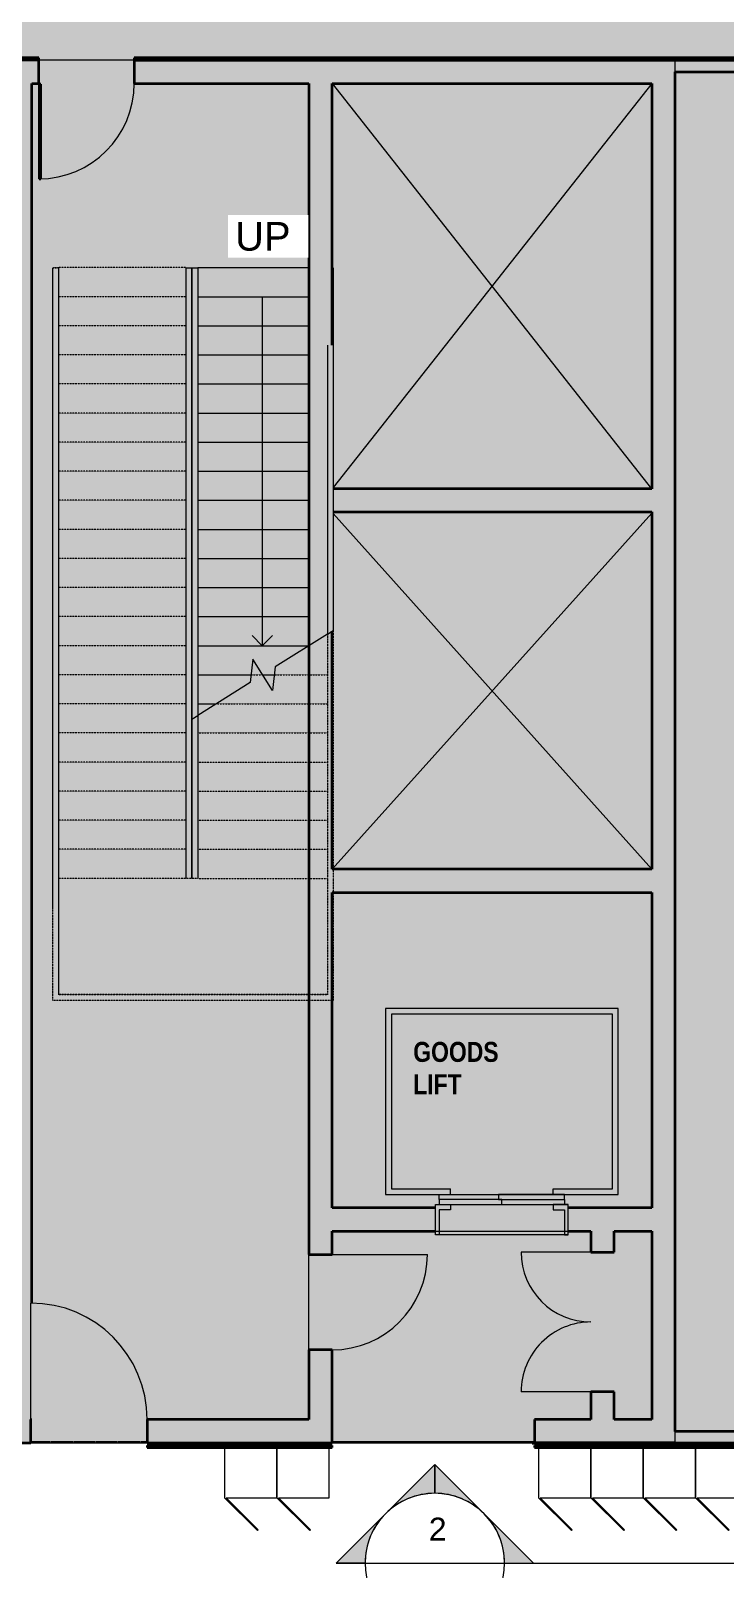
# Model space of a CAD drawing. Header units: millimetres. Extents: x 31960 to 73442, y -14102 to 21505.
# Drawn here: x 55802 to 61773, y -1831 to 11394 of the extents above; entities that cross this region are included whole.
import ezdxf

# ---------------------------------------------------------------- set-up
doc = ezdxf.new("R2010")
doc.units = ezdxf.units.MM
for name, pattern in [('BVNDH-Dash', [6, 3, -3]), ('BVNDH-Dash Tight', [1.35, 0.75, -0.6]), ('BVNDH-Overhead', [6, 4, -2])]:
    doc.linetypes.add(name, pattern=pattern)
for name, color, linetype, lineweight in [('A-AREA', 32, 'BVNDH-Dash', 35), ('A-DETL', 90, 'Continuous', 9), ('A-DETL-GENF', 92, 'Continuous', 9), ('A-DETL-THIN', 151, 'Continuous', 9), ('A-DOOR', 31, 'Continuous', 13), ('A-FLOR-HRAL', 11, 'Continuous', 13), ('A-FLOR-HRAL-MBND', 5, 'Continuous', 13), ('A-FLOR-OVHD', 1, 'BVNDH-Overhead', 13), ('A-WALL', 113, 'Continuous', 13), ('A-WALL-PATT', 111, 'Continuous', 13), ('G-ANNO-SYMB', 111, 'Continuous', 9), ('G-ANNO-TEXT', 231, 'Continuous', 9), ('I-WALL', 2, 'Continuous', 13), ('Q-CASE', 31, 'Continuous', 9), ('Q-SPCQ', 91, 'Continuous', 13), ('S-STRS', 31, 'Continuous', 9), ('S-STRS-ANNO', 31, 'Continuous', 9), ('S-STRS-MBND', 31, 'BVNDH-Dash Tight', 9), ('S-STRS-TEXT', 31, 'Continuous', 9)]:
    doc.layers.add(name, color=color, linetype=linetype, lineweight=lineweight)
doc.styles.add('Arial', font='arial.ttf', dxfattribs={"height": 245.883234})
doc.styles.add('Arial Narrow_B', font='ARIALNB.TTF', dxfattribs={"height": 172.047546})
doc.styles.add('Arial_1', font='arial.ttf', dxfattribs={"height": 196.706587})

# ---------------------------------------------------------------- blocks, each defined once
blk = doc.blocks.new('Railing - Railing-462251-Level 9 207 Kent St 1_100')
at = {"layer": 'A-FLOR-HRAL', "color": 47}
for p, q in [((57188, 9358), (57238, 9358)), ((57188, 9358), (57188, 5477)), ((57238, 9358), (57238, 5509)), ((57188, 5477), (57238, 5509)), ((57188, 5477), (57188, 5477)), ((57238, 5509), (57238, 5509))]:
    blk.add_line(p, q, dxfattribs=at)
at = {"layer": 'A-FLOR-HRAL-MBND', "color": 47}
for p, q in [((57138, 9358), (57188, 9358)), ((57138, 4108), (57138, 9358)), ((57188, 4108), (57188, 9358)), ((57188, 5477), (57188, 4108)), ((57238, 5509), (57238, 4108))]:
    blk.add_line(p, q, dxfattribs=at)
blk = doc.blocks.new('Railing - Railing-462255-Level 9 207 Kent St 1_100')
at = {"layer": 'A-FLOR-HRAL', "lineweight": 9}
for p, q in [((58392, 9358), (58403, 9358)), ((58403, 9358), (58403, 6239)), ((58353, 8693), (58353, 6208)), ((58353, 6208), (58403, 6239)), ((58403, 6239), (58403, 6239)), ((58353, 6208), (58353, 6208))]:
    blk.add_line(p, q, dxfattribs=at)
at = {"layer": 'A-FLOR-HRAL-MBND', "linetype": 'BVNDH-Dash Tight', "lineweight": 9}
for p, q in [((55993, 9358), (56043, 9358)), ((55993, 3858), (55993, 9358)), ((56043, 3858), (56043, 9358)), ((58403, 6239), (58403, 4108)), ((58353, 6208), (58353, 4108)), ((58353, 4108), (58353, 3109)), ((58403, 4108), (58403, 3058)), ((55993, 3058), (55993, 3858)), ((56043, 3109), (56043, 3858)), ((58403, 3058), (55993, 3058)), ((58353, 3109), (56043, 3109))]:
    blk.add_line(p, q, dxfattribs=at)
blk = doc.blocks.new('Concept Single Door_DOR - 1000 x 2100mm 2-856893-Level 9 207 Kent St 1_100')
at = {"layer": 'A-DOOR', "color": 47}
blk.add_line((500, -100), (500, -1100), dxfattribs=at)
blk.add_arc((500, -100), 1000, 180, 270, dxfattribs=at)
blk = doc.blocks.new('BVN_Elevator - 1300 x 2200 Opening-V1-Level 9 207 Kent St 1_100')
at = {"layer": 'Q-SPCQ', "color": 47}
for p, q in [((1000, 1815), (-1000, 1815)), ((-1000, 1815), (-1000, 215)), ((950, 1765), (-950, 1765)), ((-950, 1765), (-950, 265)), ((950, 265), (950, 1765)), ((1000, 215), (1000, 1815)), ((-950, 265), (-440, 265)), ((-440, 215), (-440, 265)), ((440, 215), (440, 265)), ((440, 265), (950, 265)), ((-1000, 215), (1000, 215)), ((-540, 172.5), (-540, 215)), ((0, 172.5), (-540, 172.5)), ((-540, 172.5), (-540, 130)), ((540, 215), (-30, 215)), ((-30, 215), (-30, 172.5)), ((-30, 172.5), (540, 172.5)), ((0, 130), (0, 172.5)), ((540, 172.5), (540, 215)), ((540, 172.5), (540, 130)), ((-570, 130), (-440, 130)), ((-570, -130), (-570, 130)), ((-570, -130), (-570, 130)), ((-570, 130), (570, 130)), ((-540, 85), (-540, -130)), ((-440, 85), (-540, 85)), ((-440, 130), (-440, 85)), ((440, 130), (440, 85)), ((570, 130), (440, 130)), ((440, 85), (540, 85)), ((540, 85), (540, -130)), ((570, -130), (570, 130)), ((570, -130), (570, 130)), ((-540, -130), (-570, -130)), ((570, -130), (-570, -130)), ((540, -130), (570, -130))]:
    blk.add_line(p, q, dxfattribs=at)
blk = doc.blocks.new('Concept Single Door_DOR - 820 x 2100-798354-Level 9 207 Kent St 1_100')
at = {"layer": 'A-DOOR', "color": 47}
blk.add_line((410, 100), (410, 920), dxfattribs=at)
blk.add_arc((410, 100), 820, 90, 180, dxfattribs=at)
blk = doc.blocks.new('Concept Single Door_DOR - 820 x 2100-799039-Level 9 207 Kent St 1_100')
at = {"layer": 'A-DOOR', "color": 47}
blk.add_line((410, -100), (410, -920), dxfattribs=at)
blk.add_arc((410, -100), 820, 180, 270, dxfattribs=at)
blk = doc.blocks.new('Concept Double Door_DOR - 1200x 2100mm-841111-Level 9 207 Kent St 1_100')
at = {"layer": 'A-DOOR', "color": 47}
for p, q in [((-600, 100), (-600, 700)), ((600, 100), (600, 700))]:
    blk.add_line(p, q, dxfattribs=at)
for centre, start, end in [((-600, 100), 360, 90), ((600, 100), 90, 180)]:
    blk.add_arc(centre, 600, start, end, dxfattribs=at)
blk = doc.blocks.new('400 wide locker5 - 400 wide locker-1973363-Level 9 207 Kent St 1_100')
at = {"layer": 'Q-CASE'}
for p, q in [((47462, -766), (47462, -1216)), ((47912, -766), (47462, -766)), ((47912, -1216), (47912, -766)), ((47462, -1216), (47745, -1498)), ((47752, -1491), (47476, -1216)), ((47476, -1216), (47912, -1216)), ((47745, -1498), (47752, -1491))]:
    blk.add_line(p, q, dxfattribs=at)
blk = doc.blocks.new('400 wide locker6 - 400 wide locker-1973378-Level 9 207 Kent St 1_100')
at = {"layer": 'Q-CASE'}
for p, q in [((47462, -766), (47462, -1216)), ((47912, -766), (47462, -766)), ((47912, -1216), (47912, -766)), ((47462, -1216), (47745, -1498)), ((47752, -1491), (47476, -1216)), ((47476, -1216), (47912, -1216)), ((47745, -1498), (47752, -1491))]:
    blk.add_line(p, q, dxfattribs=at)
blk = doc.blocks.new('400 wide locker7 - 400 wide locker-1973393-Level 9 207 Kent St 1_100')
at = {"layer": 'Q-CASE'}
for p, q in [((47462, -766), (47462, -1216)), ((47912, -766), (47462, -766)), ((47912, -1216), (47912, -766)), ((47462, -1216), (47745, -1498)), ((47752, -1491), (47476, -1216)), ((47476, -1216), (47912, -1216)), ((47745, -1498), (47752, -1491))]:
    blk.add_line(p, q, dxfattribs=at)
blk = doc.blocks.new('400 wide locker8 - 400 wide locker-1973408-Level 9 207 Kent St 1_100')
at = {"layer": 'Q-CASE'}
for p, q in [((47462, -766), (47462, -1216)), ((47912, -766), (47462, -766)), ((47912, -1216), (47912, -766)), ((47462, -1216), (47745, -1498)), ((47752, -1491), (47476, -1216)), ((47476, -1216), (47912, -1216)), ((47745, -1498), (47752, -1491))]:
    blk.add_line(p, q, dxfattribs=at)
blk = doc.blocks.new('400 wide locker61 - 400 wide locker-2465349-Level 9 207 Kent St 1_100')
at = {"layer": 'Q-CASE'}
for p, q in [((47462, -766), (47462, -1216)), ((47912, -766), (47462, -766)), ((47912, -1216), (47912, -766)), ((47462, -1216), (47745, -1498)), ((47752, -1491), (47476, -1216)), ((47476, -1216), (47912, -1216)), ((47745, -1498), (47752, -1491))]:
    blk.add_line(p, q, dxfattribs=at)
blk = doc.blocks.new('400 wide locker62 - 400 wide locker-2465364-Level 9 207 Kent St 1_100')
at = {"layer": 'Q-CASE'}
for p, q in [((47462, -766), (47462, -1216)), ((47912, -766), (47462, -766)), ((47912, -1216), (47912, -766)), ((47462, -1216), (47745, -1498)), ((47752, -1491), (47476, -1216)), ((47476, -1216), (47912, -1216)), ((47745, -1498), (47752, -1491))]:
    blk.add_line(p, q, dxfattribs=at)
blk = doc.blocks.new('Section - Section Head-190184-Level 9 207 Kent St 1_100')
at = {"layer": 'G-ANNO-SYMB'}
h = blk.add_hatch(color=256, dxfattribs=at)
edge = h.paths.add_edge_path(flags=0)
edge.add_line((-6, 8.49), (-6, 6))
edge.add_arc((-6, 0), 6, 90, 135)
edge.add_line((-10.24, 4.24), (-6, 8.49))
h = blk.add_hatch(color=256, dxfattribs=at)
edge = h.paths.add_edge_path(flags=0)
edge.add_line((-6, 8.49), (-1.76, 4.24))
edge.add_arc((-6, 0), 6, 45, 90)
edge.add_line((-6, 6), (-6, 8.49))
h = blk.add_hatch(color=256, dxfattribs=at)
edge = h.paths.add_edge_path(flags=0)
edge.add_line((-14.49, 0), (-10.24, 4.24))
edge.add_arc((-6, 0), 6, 135, 180)
edge.add_line((-12, 0), (-14.49, 0))
h = blk.add_hatch(color=256, dxfattribs=at)
edge = h.paths.add_edge_path(flags=0)
edge.add_line((2.49, 0), (0, 0))
edge.add_arc((-6, 0), 6, 0, 45)
edge.add_line((-1.76, 4.24), (2.49, 0))
for p, q in [((-6, 8.49), (-14.49, 0)), ((-6, 8.49), (-10.24, 4.24)), ((-6, 8.49), (2.49, 0)), ((-6, 6), (-6, 8.49)), ((-6, 8.49), (-6, 6)), ((-1.76, 4.24), (-6, 8.49)), ((-10.24, 4.24), (-14.49, 0)), ((2.49, 0), (-1.76, 4.24)), ((-14.49, 0), (-12, 0)), ((0, 0), (2.49, 0)), ((-12, 0), (-14.49, 0)), ((0, 0), (2.49, 0))]:
    blk.add_line(p, q, dxfattribs=at)
for start, end in [(360, 180), (90, 135), (45, 90), (135, 180), (0, 45), (180, 360)]:
    blk.add_arc((-6, 0), 6, start, end, dxfattribs=at)

msp = doc.modelspace()

# ---------------------------------------------------------------- hatches: boundary and pattern name
at = {"layer": 'A-DETL-GENF'}
h = msp.add_hatch(color=9, dxfattribs=at)
h.paths.add_polyline_path([(65636.1, -3229.3), (66311.9, -3229.3), (66311.9, -3222.1), (68340.9, -3222.1), (68340.9, -552.2), (65267.9, -552.2), (65267.9, -3222.1), (65411.9, -3222.1), (65411.9, -3229.3)], flags=0)
h.paths.add_polyline_path([(71102.9, -3229.3), (71102.9, -3222.1), (71371.6, -3222.1), (71371.5, -2765.9), (71526.5, -2765.9), (71525.9, -954.7), (71370.9, -954.7), (71370.8, -552.2), (68440.9, -552.2), (68440.9, -3222.1), (70202.9, -3222.1), (70202.9, -3229.3), (70634.9, -3229.3)], flags=0)
h.paths.add_polyline_path([(60132.2, -742.5), (60132.2, -743.1), (60167.2, -742.5)], flags=0)
h.paths.add_polyline_path([(53562.4, -743.1), (60132.2, -742.5), (60132.2, -542.5), (60617.9, -542.5), (60617.9, -304.9), (60817.9, -304.9), (60817.9, -542.5), (61142.2, -542.5), (61142.2, 1075.1), (60817.9, 1075.1), (60817.9, 895.1), (60617.9, 895.1), (60617.9, 1075.1), (58392.3, 1075.1), (58392.3, 875.1), (58192.3, 875.1), (58192.3, 55.1), (58392.3, 55.1), (58392.3, -742.8), (53327.2, -743), (53327.2, -543), (53362.4, -543), (53362.4, 1658.2), (53262.4, 1658.2), (53262.4, 1858.2), (53362.4, 1858.2), (53362.4, 5873.8), (50487.9, 5873.8), (50487.9, 5060.5), (51912, 5060.5), (51912, 4960.5), (50487.9, 4960.5), (50487.9, 4197.2), (51912, 4197.2), (51912, 4097.2), (50487.9, 4097.2), (50487.9, 3458.2), (51987.9, 3458.2), (51987.9, 3258.2), (51237.9, 3258.2), (51237.9, 2358.2), (52287.3, 2357.5), (52287.3, 1858.2), (52442.4, 1858.2), (52442.4, 1658.2), (52287.3, 1658.2), (52287.3, -543), (52507.2, -543.1), (52507.2, -743), (53494.6, -743.1)], flags=0)
h.paths.add_polyline_path([(62534.3, -645.4), (62692.2, -645.4), (62692.2, -365.4), (62792.2, -365.4), (62792.2, 10821.4), (62692.2, 10821.4), (62692.2, 11041.4), (61342.2, 11041.4), (61342.2, -645.4), (62432, -645.4)], flags=0)
h.paths.add_polyline_path([(71365.1, -452.2), (71370.8, -452.2), (71370.5, 548.2), (70377, 548.2), (70377, 1148.2), (71370.4, 1148.2), (71368.2, 8652), (70377, 8652), (70377, 9252), (71368.1, 9252), (71367.8, 10251.7), (69232.9, 10251.7), (69232.9, 10351.7), (71367.8, 10351.7), (71366.6, 14333.8), (65255.7, 14333.8), (65255.7, 12033.8), (65241.7, 12033.8), (65241.7, 14347.8), (71366.6, 14347.8), (71365.1, 19674.6), (69854.2, 21195.2), (67551.6, 21195.2), (67551.6, 20628.2), (66926.6, 20628.2), (66926.6, 21195.2), (52706.2, 21195.2), (52706.2, 20628.2), (52081.2, 20628.2), (52081.2, 21195.2), (44614.1, 21195.2), (44614.1, 11320.3), (45245.6, 11320.3), (45245.6, 11141.4), (47492.2, 11141.4), (47492.2, 11161.4), (50942.9, 11161.4), (50942.9, 11141.4), (51754.9, 11141.4), (51754.9, 11161.4), (52532.9, 11161.4), (52532.9, 10941.4), (52072.9, 10941.4), (52072.9, 8623.2), (52027.9, 8623.2), (52027.9, 8494.6), (50487.9, 8494.6), (50487.9, 7705.8), (51916.7, 7705.8), (51916.7, 7605.8), (50487.9, 7605.8), (50487.9, 6787.2), (51911.8, 6787.2), (51911.8, 6687.2), (50487.9, 6687.2), (50487.9, 6073.8), (53362.4, 6073.8), (53362.4, 8494.6), (52847.9, 8494.6), (52847.9, 8694.6), (53362.4, 8694.6), (53362.4, 10941.4), (53352.9, 10941.4), (53352.9, 11161.4), (55871.7, 11161.4), (55871.7, 11141.4), (56691.7, 11141.4), (56691.7, 11161.4), (62792.2, 11161.4), (62792.2, 11130.7), (65241.7, 11130.7), (65241.7, 11133.8), (65255.7, 11133.8), (65255.7, 11130.7), (65267.9, 11130.7), (65267.9, 10351.7), (67432.9, 10351.7), (67432.9, 10251.7), (65267.9, 10251.7), (65267.9, 1247.8), (65341.7, 1247.8), (65341.7, -452.2), (70634.9, -452.2)], flags=0)
h.paths.add_polyline_path([(65341.7, 3032.8), (65341.7, 3047.8), (66241.7, 3047.8), (66241.7, 3032.8)], flags=0)
h.paths.add_polyline_path([(49427.2, 3102.5), (49427.2, 5102.5), (47827.2, 5102.5), (47827.2, 4672.5), (47516.9, 4672.5), (47516.9, 3562.5), (47827.2, 3562.5), (47827.2, 3102.5), (48579.5, 3102.5)], flags=0)
h.paths.add_polyline_path([(47827.2, 5752.5), (49427.2, 5752.5), (49427.2, 7752.5), (47827.2, 7752.5), (47827.2, 7322.5), (47516.9, 7322.5), (47516.9, 6212.5), (47827.2, 6212.5)], flags=0)
h.paths.add_polyline_path([(47827.2, 8418.2), (49427.2, 8418.2), (49427.2, 10418.2), (47827.2, 10418.2), (47827.2, 9988.2), (47516.9, 9988.2), (47516.9, 8848.2), (47527.2, 8848.2), (47527.2, 8878.2), (47827.2, 8878.2), (47827.2, 8848.2)], flags=0)
h.paths.add_polyline_path([(50257.3, 12464.1), (50237.3, 12464.1), (50237.3, 13904.1), (57402.3, 13904.1), (57402.3, 12473.1), (57262.3, 12473.1), (57262.3, 13764.1), (50377.3, 13764.1), (50377.3, 12464.1), (50357.3, 12464.1)], flags=0)
h.paths.add_polyline_path([(70725.5, 16753.8), (70725.5, 17378.8), (71350.5, 17378.8), (71350.5, 16753.8)], flags=0)
h.paths.add_polyline_path([(60147.9, 20491), (60147.9, 21116), (60772.9, 21116), (60772.9, 20491), (60227, 20491)], flags=0)
h = msp.add_hatch(color=9, dxfattribs=at)
h.paths.add_polyline_path([(57467.2, -743), (56802.3, -742.8), (56802.3, -542.8), (58192.3, -542.8), (58192.3, 10941.4), (56691.7, 10941.4), (56691.7, 11141.4), (55871.7, 11141.4), (55871.7, 10941.4), (55811.7, 10941.4), (55811.7, -542.8), (55802.3, -543), (55802.3, -743), (56850.3, -743)], flags=0)
h.paths.add_polyline_path([(53893.7, -543), (55611.7, -542.8), (55611.7, 36.9), (53562.4, 36.9), (53562.4, -543)], flags=0)
h.paths.add_polyline_path([(55611.7, 236.9), (55611.7, 2736.9), (53562.4, 2736.9), (53562.4, 236.9), (54093.4, 236.9)], flags=0)
h.paths.add_polyline_path([(60422.2, 1075.1), (60422.2, 1275.1), (61142.2, 1275.1), (61142.2, 3988.2), (58392.3, 3988.2), (58392.3, 1275.1), (59282.2, 1275.1), (59282.2, 1075.1), (59644.9, 1075.1)], flags=0)
h.paths.add_polyline_path([(54093.4, 2936.9), (55611.7, 2936.9), (55611.7, 5436.9), (53562.4, 5436.9), (53562.4, 2936.9)], flags=0)
h.paths.add_polyline_path([(59607.2, 4188.2), (61142.2, 4188.2), (61142.2, 7258.2), (58403.3, 7258.2), (58403.3, 7458.2), (61142.2, 7458.2), (61142.2, 10941.4), (58392.3, 10941.4), (58392.3, 8691.8), (58352.5, 8691.8), (58352.5, 6207.5), (58392.3, 6232.3), (58392.3, 4188.2), (59166.4, 4188.2)], flags=0)
h.paths.add_polyline_path([(55339.3, 5636.9), (55611.7, 5636.9), (55611.7, 8142.4), (53562.4, 8142.4), (53562.4, 5636.9), (54093.4, 5636.9)], flags=0)
h.paths.add_polyline_path([(55611.7, 8342.4), (55611.7, 10941.4), (53562.4, 10941.4), (53562.4, 8342.4), (54705.4, 8342.4)], flags=0)
h.paths.add_polyline_path([(55874.2, 10121.5), (55874.2, 10935), (55889.2, 10935), (55889.2, 10121.5)], flags=0)
at = {"layer": 'A-WALL-PATT', "lineweight": 9}
h = msp.add_hatch(color=9, dxfattribs=at)
h.paths.add_polyline_path([(56850.3, 10941.4), (61342.2, 10941.4), (61342.2, 11141.4), (56691.7, 11141.4), (56691.7, 10941.4)], flags=0)
h.paths.add_polyline_path([(53352.9, 10941.4), (55871.7, 10941.4), (55871.7, 11141.4), (53352.9, 11141.4), (53352.9, 11020.9)], flags=0)
h.paths.add_polyline_path([(52532.9, 10941.4), (52532.9, 11141.4), (51967.9, 11141.4), (51967.9, 10941.4)], flags=0)
for color, points in [(256, [(55871.7, 11141.4), (55871.7, 11161.4), (53352.9, 11161.4), (53352.9, 11141.4), (55827.1, 11141.4)]), (256, [(62692.2, 11141.4), (62792.2, 11141.4), (62792.2, 11161.4), (56691.7, 11161.4), (56691.7, 11141.4), (62364.1, 11141.4)]), (9, [(61342.2, 11041.4), (62792.2, 11041.4), (62792.2, 11141.4), (61342.2, 11141.4)]), (9, [(55802.3, -543), (55802.3, -542.8), (55811.7, -542.8), (55811.7, 10941.4), (55611.7, 10941.4), (55611.7, -543)]), (256, [(55889.2, 10121.5), (55889.2, 10935), (55874.2, 10935), (55874.2, 10121.5)]), (9, [(61342.2, -742.5), (61342.2, 10941.4), (61142.2, 10941.4), (61142.2, -742.5)]), (9, [(59607.2, 7258.2), (61142.2, 7258.2), (61142.2, 7458.2), (58403.3, 7458.2), (58403.3, 7258.2)]), (9, [(59607.2, 3988.2), (61142.2, 3988.2), (61142.2, 4188.2), (58392.3, 4188.2), (58392.3, 3988.2), (58569.8, 3988.2)]), (9, [(56802.3, -742.8), (58192.3, -742.8), (58192.3, -542.8), (56802.3, -542.8)]), (9, [(60132.2, -742.5), (61142.2, -742.5), (61142.2, -542.5), (60132.2, -542.5), (60132.2, -645.4)]), (9, [(62417.9, -745.4), (62792.2, -745.4), (62792.2, -645.4), (61342.2, -645.4), (61342.2, -745.4), (62364.1, -745.4)]), (256, [(60132.2, -747.5), (60132.2, -742.5), (60112.2, -742.5), (60112.2, -747.5)])]:
    msp.add_hatch(color=color, dxfattribs=at).paths.add_polyline_path(points, flags=0)
h = msp.add_hatch(color=9, dxfattribs=at)
h.paths.add_polyline_path([(58392.3, -742.8), (58392.3, 55.1), (58192.3, 55.1), (58192.3, -742.8)], flags=0)
h.paths.add_polyline_path([(58192.3, 875.1), (58392.3, 875.1), (58392.3, 6232.3), (58352.5, 6207.5), (58352.5, 8691.8), (58392.3, 8691.8), (58392.3, 10941.4), (58192.3, 10941.4), (58192.3, 2614.2)], flags=0)
h = msp.add_hatch(color=9, dxfattribs=at)
h.paths.add_polyline_path([(61142.2, 1075.1), (61142.2, 1275.1), (60422.2, 1275.1), (60422.2, 1075.1), (60817.9, 1075.1)], flags=0)
h.paths.add_polyline_path([(58392.3, 1075.1), (59282.2, 1075.1), (59282.2, 1275.1), (58392.3, 1275.1)], flags=0)
h = msp.add_hatch(color=9, dxfattribs=at)
h.paths.add_polyline_path([(60817.9, -542.5), (60817.9, -304.9), (60617.9, -304.9), (60617.9, -542.5)], flags=0)
h.paths.add_polyline_path([(60817.9, 895.1), (60817.9, 1075.1), (60617.9, 1075.1), (60617.9, 895.1), (60794, 895.1)], flags=0)
h = msp.add_hatch(color=9, dxfattribs=at)
h.paths.add_polyline_path([(55611.7, -743), (55802.3, -743), (55802.3, -543), (53327.2, -543), (53327.2, -743), (54093.4, -743)], flags=0)
h.paths.add_polyline_path([(52287.3, -743), (52507.2, -743), (52507.2, -543), (52287.3, -543.1)], flags=0)
h = msp.add_hatch(color=256, dxfattribs=at)
h.paths.add_polyline_path([(57917.9, -785.5), (57918.5, -785.5), (57917.9, -765.5)], flags=0)
h.paths.add_polyline_path([(58392.3, -785.5), (58392.3, -765.5), (58367.9, -765.5), (58367.9, -785.5)], flags=0)
h.paths.add_polyline_path([(56850.3, -785.5), (57468.5, -785.5), (57467.9, -765.5), (56802.3, -765.5), (56802.3, -785.5)], flags=0)
h = msp.add_hatch(color=256, dxfattribs=at)
h.paths.add_polyline_path([(62417.9, -785.5), (62418.5, -785.5), (62417.9, -765.5)], flags=0)
h.paths.add_polyline_path([(61517.9, -785.5), (61518.5, -785.5), (61517.9, -765.5)], flags=0)
h.paths.add_polyline_path([(60167.9, -785.5), (60168.5, -785.5), (60167.9, -765.5), (60132.2, -765.5), (60132.2, -785.5)], flags=0)
h.paths.add_polyline_path([(61967.9, -785.5), (61968.5, -785.5), (61967.9, -765.5)], flags=0)

# ---------------------------------------------------------------- linework, layer by layer
at = {"layer": 'A-AREA'}
for p, q in [((55802.3, -737.5), (56802.3, -737.5)), ((58392.3, -737.5), (60132.2, -737.5)), ((60112.2, -742.5), (58392.3, -742.5))]:
    msp.add_line(p, q, dxfattribs=at)
at = {"layer": 'A-DETL'}
for p, q in [((58392.3, 10941.4), (61138.8, 7458.2)), ((61142.2, 10941.4), (58403.3, 7467.8)), ((61142.2, 7246.9), (58392.3, 4188.2)), ((58403.3, 7245.9), (61142.2, 4188.2))]:
    msp.add_line(p, q, dxfattribs=at)
at = {"layer": 'A-DETL-THIN'}
for p, q in [((56691.7, 11141.4), (55871.7, 11141.4)), ((56691.7, 11141.4), (55871.7, 11141.4)), ((59282.2, 1075.1), (60422.2, 1075.1)), ((59282.2, 1075.1), (60422.2, 1075.1)), ((58192.3, 55.1), (58192.3, 875.1)), ((58192.3, 55.1), (58192.3, 875.1)), ((52287.3, -743.1), (60112.2, -743.1)), ((55802.3, -743), (58192.3, -743)), ((55802.3, -743), (58192.3, -743)), ((60132.2, -743.1), (61342.2, -743.1))]:
    msp.add_line(p, q, dxfattribs=at)
at = {"layer": 'A-FLOR-OVHD'}
for p, q in [((60182.2, -542.5), (60132.2, -542.5)), ((60132.2, -742.5), (62882.2, -742.5))]:
    msp.add_line(p, q, dxfattribs=at)
at = {"layer": 'A-WALL', "color": 67, "lineweight": 35}
for p, q in [((55871.7, 11141.4), (53352.9, 11141.4)), ((55871.7, 10941.4), (55871.7, 11141.4)), ((56691.7, 11141.4), (56691.7, 10941.4)), ((61342.2, -645.4), (61342.2, 11041.4)), ((55811.7, 10941.4), (55871.7, 10941.4)), ((55811.7, 457.2), (55811.7, 10941.4)), ((56691.7, 10941.4), (58192.3, 10941.4)), ((58192.3, 10941.4), (58192.3, 875.1)), ((58392.3, 8691.8), (58392.3, 10941.4)), ((58392.3, 10941.4), (61142.2, 10941.4)), ((61142.2, 10941.4), (61142.2, 7458.2)), ((61142.2, 7458.2), (58403.3, 7458.2)), ((58403.3, 7258.2), (61142.2, 7258.2)), ((61142.2, 7258.2), (61142.2, 4188.2)), ((58392.3, 4188.2), (58392.3, 6232.3)), ((61142.2, 4188.2), (58392.3, 4188.2)), ((58392.3, 1275.1), (58392.3, 3988.2)), ((58392.3, 3988.2), (61142.2, 3988.2)), ((61142.2, 3988.2), (61142.2, 1275.1)), ((59282.2, 1275.1), (58392.3, 1275.1)), ((61142.2, 1275.1), (60422.2, 1275.1)), ((58392.3, 875.1), (58392.3, 1075.1)), ((58392.3, 1075.1), (59282.2, 1075.1)), ((60422.2, 1075.1), (60617.9, 1075.1)), ((60617.9, 1075.1), (60617.9, 895.1)), ((60817.9, 1075.1), (61142.2, 1075.1)), ((60817.9, 895.1), (60817.9, 1075.1)), ((61142.2, 1075.1), (61142.2, -542.5)), ((58192.3, 875.1), (58392.3, 875.1)), ((60617.9, 895.1), (60817.9, 895.1)), ((58392.3, 55.1), (58192.3, 55.1)), ((58192.3, 55.1), (58192.3, -542.8)), ((58392.3, -742.8), (58392.3, 55.1)), ((60817.9, -304.9), (60617.9, -304.9)), ((60617.9, -304.9), (60617.9, -542.5)), ((60817.9, -542.5), (60817.9, -304.9)), ((55802.3, -743), (55802.3, -542.8)), ((55802.3, -542.8), (55811.7, -542.8)), ((58192.3, -542.8), (56802.3, -542.8)), ((56802.3, -542.8), (56802.3, -742.8)), ((60617.9, -542.5), (60132.2, -542.5)), ((60132.2, -542.5), (60132.2, -742.5)), ((61142.2, -542.5), (60817.9, -542.5)), ((53327.2, -743), (55802.3, -743)), ((56802.3, -742.8), (58392.3, -742.8)), ((60132.2, -742.5), (61342.2, -742.5))]:
    msp.add_line(p, q, dxfattribs=at)
at = {"layer": 'A-WALL', "color": 127, "lineweight": 9}
for p, q in [((61342.2, 11041.4), (61342.2, 11141.4)), ((61342.2, -742.5), (61342.2, -645.4))]:
    msp.add_line(p, q, dxfattribs=at)
at = {"layer": 'G-ANNO-SYMB'}
for p, q in [((58675.9, -1777.9), (59875.9, -1777.9)), ((59875.9, -1777.9), (63409.4, -1777.9))]:
    msp.add_line(p, q, dxfattribs=at)
at = {"layer": 'I-WALL', "lineweight": 35}
for p, q in [((55871.7, 11161.4), (53352.9, 11161.4)), ((55871.7, 11141.4), (55871.7, 11161.4)), ((62792.2, 11161.4), (56691.7, 11161.4)), ((56691.7, 11161.4), (56691.7, 11141.4)), ((56691.7, 11141.4), (62792.2, 11141.4)), ((55874.2, 10935), (55874.2, 10121.5)), ((55889.2, 10935), (55874.2, 10935)), ((55889.2, 10121.5), (55889.2, 10935)), ((55874.2, 10121.5), (55889.2, 10121.5)), ((58392.3, -765.5), (56802.3, -765.5)), ((56802.3, -765.5), (56802.3, -785.5)), ((56802.3, -785.5), (58392.3, -785.5)), ((58392.3, -785.5), (58392.3, -765.5)), ((60112.2, -742.5), (60112.2, -747.5)), ((60132.2, -742.5), (60112.2, -742.5)), ((60112.2, -747.5), (60132.2, -747.5)), ((60132.2, -747.5), (60132.2, -742.5)), ((62792.2, -765.5), (60132.2, -765.5)), ((60132.2, -765.5), (60132.2, -785.5)), ((60132.2, -785.5), (62812.2, -785.5))]:
    msp.add_line(p, q, dxfattribs=at)
at = {"layer": 'I-WALL', "color": 67, "lineweight": 35}
for p, q in [((61342.2, 11041.4), (62692.2, 11041.4)), ((62692.2, -645.4), (61342.2, -645.4)), ((61342.2, -742.5), (61342.2, -745.4)), ((61342.2, -745.4), (62792.2, -745.4))]:
    msp.add_line(p, q, dxfattribs=at)
at = {"layer": 'S-STRS'}
for p, q in [((57238.3, 9358.2), (58192.3, 9358.2)), ((57238.3, 9108.2), (58192.3, 9108.2)), ((57238.3, 8858.2), (58192.3, 8858.2)), ((57238.3, 8608.2), (58192.3, 8608.2)), ((57238.3, 8358.2), (58192.3, 8358.2)), ((57238.3, 8108.2), (58192.3, 8108.2)), ((57238.3, 7858.2), (58192.3, 7858.2)), ((57238.3, 7608.2), (58192.3, 7608.2)), ((57238.3, 7358.2), (58192.3, 7358.2)), ((57238.3, 7108.2), (58192.3, 7108.2)), ((57238.3, 6858.2), (58192.3, 6858.2)), ((57238.3, 6608.2), (58192.3, 6608.2)), ((57238.3, 6358.2), (58192.3, 6358.2)), ((57238.3, 6108.2), (58192.3, 6108.2)), ((58352.5, 6207.5), (57903, 5925.6)), ((57711.1, 5992.6), (57687.8, 5790.7)), ((57879.8, 5723.7), (57711.1, 5992.6)), ((57238.3, 5858.2), (57695.6, 5858.2)), ((57795.4, 5858.2), (57895.2, 5858.2)), ((57903, 5925.6), (57879.8, 5723.7)), ((57687.8, 5790.7), (57237.9, 5508.5)), ((57238.3, 5608.2), (57396.8, 5608.2)), ((57187.9, 5477.2), (57237.9, 5508.5))]:
    msp.add_line(p, q, dxfattribs=at)
at = {"layer": 'S-STRS-ANNO'}
for p in [(57792.9, 9108.2), (57704.5, 6196.5), (57881.3, 6196.5)]:
    msp.add_line(p, (57792.9, 6108.2), dxfattribs=at)
at = {"layer": 'S-STRS-MBND'}
for p, q in [((55992.9, 9358.2), (56042.9, 9358.2)), ((55992.9, 4108.2), (55992.9, 9358.2)), ((57137.9, 9358.2), (56042.9, 9358.2)), ((56042.9, 4108.2), (56042.9, 9358.2)), ((56042.9, 4108.2), (56042.9, 9358.2)), ((57137.9, 4108.2), (57137.9, 9358.2)), ((57137.9, 4108.2), (57137.9, 9358.2)), ((57137.9, 9108.2), (56042.9, 9108.2)), ((57137.9, 8858.2), (56042.9, 8858.2)), ((57137.9, 8608.2), (56042.9, 8608.2)), ((57137.9, 8358.2), (56042.9, 8358.2)), ((57137.9, 8108.2), (56042.9, 8108.2)), ((57137.9, 7858.2), (56042.9, 7858.2)), ((57137.9, 7608.2), (56042.9, 7608.2)), ((57137.9, 7358.2), (56042.9, 7358.2)), ((57137.9, 7108.2), (56042.9, 7108.2)), ((57137.9, 6858.2), (56042.9, 6858.2)), ((57137.9, 6608.2), (56042.9, 6608.2)), ((57137.9, 6358.2), (56042.9, 6358.2)), ((58402.9, 6238.9), (58402.9, 4108.2)), ((57137.9, 6108.2), (56042.9, 6108.2)), ((58352.9, 6207.8), (58352.9, 4108.2)), ((58352.9, 6207.8), (58352.9, 4108.2)), ((57137.9, 5858.2), (56042.9, 5858.2)), ((57695.6, 5858.2), (57795.4, 5858.2)), ((57895.2, 5858.2), (58352.9, 5858.2)), ((57137.9, 5608.2), (56042.9, 5608.2)), ((57396.8, 5608.2), (58352.9, 5608.2)), ((57187.9, 4158.2), (57187.9, 5477.2)), ((57187.9, 5477.2), (57187.9, 4158.2)), ((57237.9, 5508.5), (57237.9, 4108.2)), ((57237.9, 5508.5), (57237.9, 4108.2)), ((57137.9, 5358.2), (56042.9, 5358.2)), ((57237.9, 5358.2), (58352.9, 5358.2)), ((57137.9, 5108.2), (56042.9, 5108.2)), ((57237.9, 5108.2), (58352.9, 5108.2)), ((57137.9, 4858.2), (56042.9, 4858.2)), ((57237.9, 4858.2), (58352.9, 4858.2)), ((57137.9, 4608.2), (56042.9, 4608.2)), ((57237.9, 4608.2), (58352.9, 4608.2)), ((57137.9, 4358.2), (56042.9, 4358.2)), ((57237.9, 4358.2), (58352.9, 4358.2)), ((55992.9, 3058.2), (55992.9, 4108.2)), ((57137.9, 4108.2), (56042.9, 4108.2)), ((56042.9, 3108.2), (56042.9, 4108.2)), ((56042.9, 3108.2), (56042.9, 4108.2)), ((57237.9, 4108.2), (57137.9, 4108.2)), ((57237.9, 4108.2), (57137.9, 4108.2)), ((57237.9, 4108.2), (58352.9, 4108.2)), ((58352.9, 4108.2), (58352.9, 3108.2)), ((58352.9, 4108.2), (58352.9, 3108.2)), ((58402.9, 4108.2), (58402.9, 3058.2)), ((58402.9, 3058.2), (55992.9, 3058.2)), ((58352.9, 3108.2), (56042.9, 3108.2)), ((58352.9, 3108.2), (56042.9, 3108.2))]:
    msp.add_line(p, q, dxfattribs=at)

# ---------------------------------------------------------------- block references
at = {"layer": 'A-DOOR', "color": 47}
for name, p, rotation in [('Concept Single Door_DOR - 820 x 2100-798354-Level 9 207 Kent St 1_100', (56281.7, 11041.4), 180), ('Concept Single Door_DOR - 820 x 2100-799039-Level 9 207 Kent St 1_100', (58292.3, 465.1), 90), ('Concept Double Door_DOR - 1200x 2100mm-841111-Level 9 207 Kent St 1_100', (60717.9, 295.1), 90), ('Concept Single Door_DOR - 1000 x 2100mm 2-856893-Level 9 207 Kent St 1_100', (56302.3, -642.8), 180)]:
    msp.add_blockref(name, p, dxfattribs=dict(at, rotation=rotation))
at = {"layer": 'A-FLOR-HRAL', "lineweight": 9}
msp.add_blockref('Railing - Railing-462255-Level 9 207 Kent St 1_100', (0, 0), dxfattribs=at)
at = {"layer": 'A-FLOR-HRAL', "color": 47}
msp.add_blockref('Railing - Railing-462251-Level 9 207 Kent St 1_100', (0, 0), dxfattribs=at)
at = {"layer": 'G-ANNO-SYMB', "xscale": 99.99999999999993, "yscale": 99.99999999999993, "zscale": 99.99999999999993}
msp.add_blockref('Section - Section Head-190184-Level 9 207 Kent St 1_100', (59875.9, -1777.9), dxfattribs=at)
at = {"layer": 'Q-CASE'}
for name, p in [('400 wide locker61 - 400 wide locker-2465349-Level 9 207 Kent St 1_100', (10005.7, 0)), ('400 wide locker62 - 400 wide locker-2465364-Level 9 207 Kent St 1_100', (10455.7, 0)), ('400 wide locker5 - 400 wide locker-1973363-Level 9 207 Kent St 1_100', (12705.7, 0)), ('400 wide locker6 - 400 wide locker-1973378-Level 9 207 Kent St 1_100', (13155.7, 0)), ('400 wide locker7 - 400 wide locker-1973393-Level 9 207 Kent St 1_100', (13605.7, 0)), ('400 wide locker8 - 400 wide locker-1973408-Level 9 207 Kent St 1_100', (14055.7, 0))]:
    msp.add_blockref(name, p, dxfattribs=at)
at = {"layer": 'Q-SPCQ', "color": 47}
msp.add_blockref('BVN_Elevator - 1300 x 2200 Opening-V1-Level 9 207 Kent St 1_100', (59852.2, 1175.1), dxfattribs=at)

# ---------------------------------------------------------------- texts
at = {"layer": 'G-ANNO-SYMB', "insert": (59300.7, -1387.1), "char_height": 196.7, "width": 182.388, "attachment_point": 2, "line_spacing_factor": 0.938532, "style": 'Arial_1'}
msp.add_mtext('2', dxfattribs=at)
at = {"layer": 'G-ANNO-TEXT', "color": 7, "insert": (59090.5, 2702.7), "char_height": 172.05, "width": 875.657, "attachment_point": 1, "line_spacing_factor": 0.968724, "style": 'Arial Narrow_B'}
msp.add_mtext('GOODS\\PLIFT', dxfattribs=at)
msp.add_mtext('GOODS\\PLIFT', dxfattribs=at)
msp.add_mtext('GOODS\\PLIFT', dxfattribs=at)
msp.add_mtext('GOODS\\PLIFT', dxfattribs=at)

# ---------------------------------------------------------------- next in the draw order: texts
at = {"layer": 'S-STRS-TEXT', "insert": (57558.9, 9750.2), "char_height": 245.88, "width": 567.692, "attachment_point": 1, "line_spacing_factor": 0.938532, "style": 'Arial', "bg_fill": 3, "box_fill_scale": 1.25, "bg_fill_color": 0, "bg_fill_transparency": 0}
msp.add_mtext('UP', dxfattribs=at)

doc.saveas('drawing.dxf')
